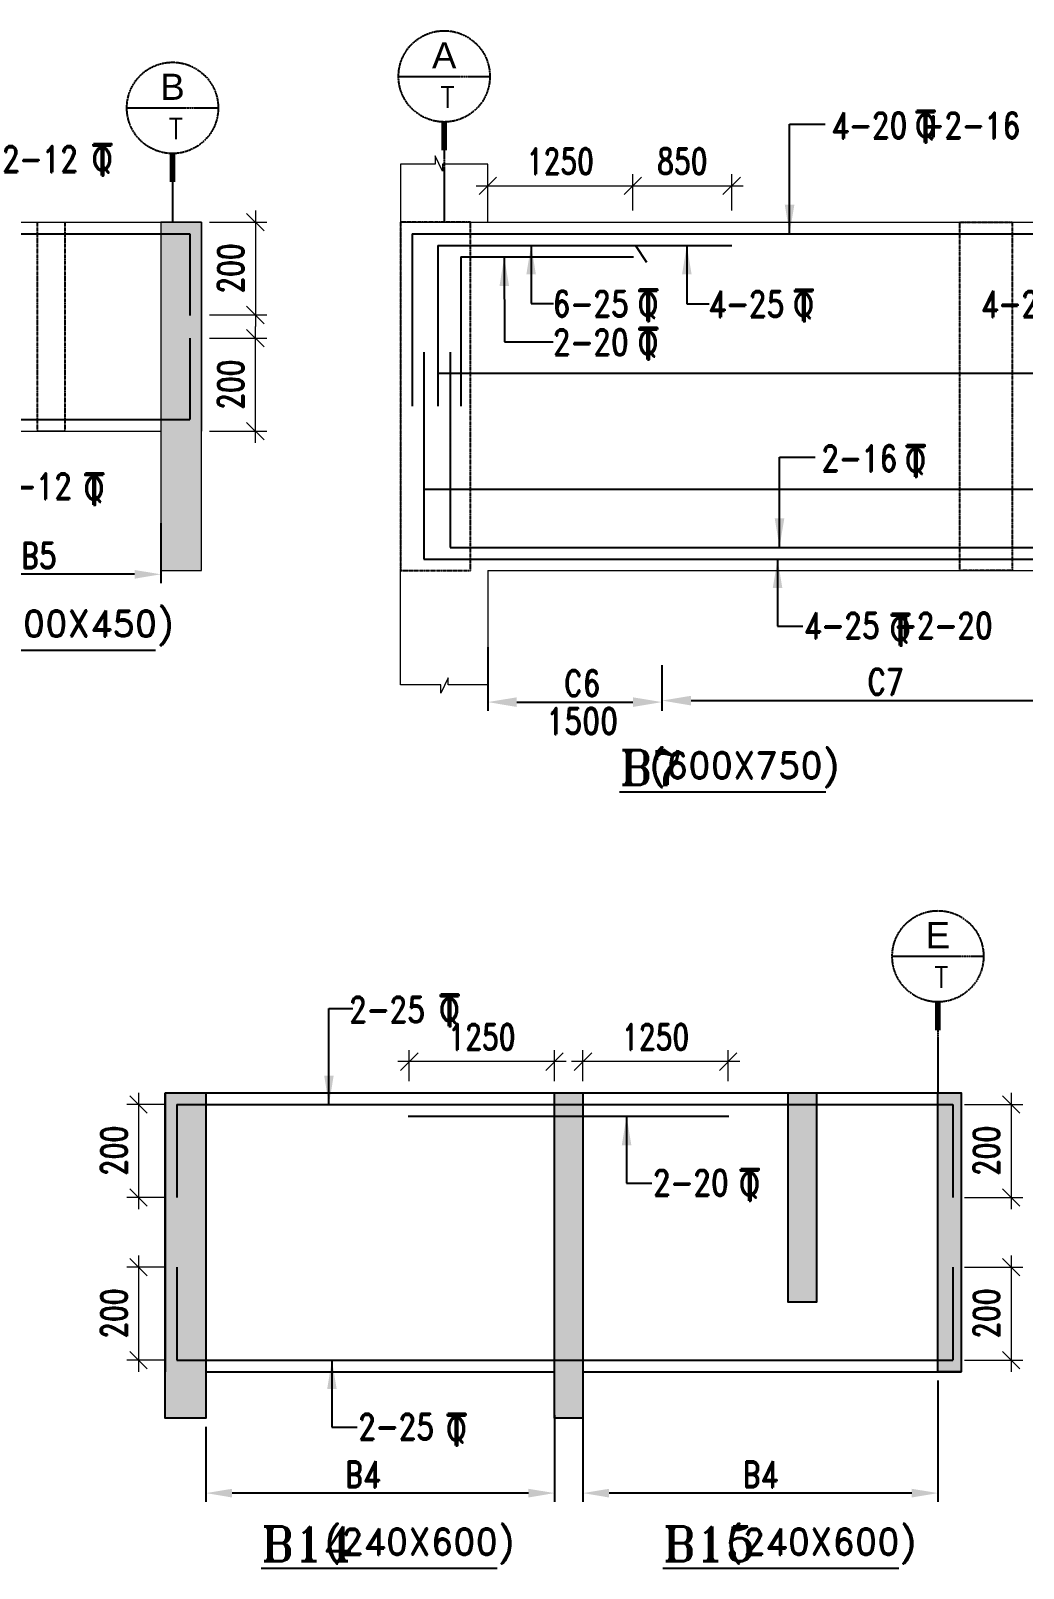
# Model space of a CAD drawing. Header units: millimetres. Extents: x 2061841 to 105821645, y -77612 to 48520811.
# Drawn here: x 2759632 to 2768174, y 29603 to 42838 of the extents above; entities that cross this region are included whole.
import ezdxf
from ezdxf.enums import TextEntityAlignment as Align

# ---------------------------------------------------------------- set-up
doc = ezdxf.new("R2010")
doc.units = ezdxf.units.MM
doc.header["$LTSCALE"] = 10
doc.header["$MEASUREMENT"] = 0
for name, pattern in [('$0$HIDDEN', [0.375, 0.25, -0.125]), ('BASEMENT COLUMN SETTING OUT-PART 2_R4$0$CENTER', [2, 1.25, -0.25, 0.25, -0.25]), ('CENTER', [2, 1.25, -0.25, 0.25, -0.25])]:
    doc.linetypes.add(name, pattern=pattern)
for name, color, linetype in [('A-Grid-Tower', 8, 'CENTER'), ('BASEMENT COLUMN SETTING OUT-PART 2_R4$0$A-GRID-MAIN', 2, 'BASEMENT COLUMN SETTING OUT-PART 2_R4$0$CENTER'), ('BEAM', 4, 'Continuous'), ('BEAM HATCH', 252, 'Continuous'), ('BEAM STIRRUPS', 3, 'Continuous'), ('LEADER', 3, 'Continuous'), ('REIN', 1, 'Continuous'), ('S-BEAM', 4, 'Continuous'), ('SHEET', 7, 'Continuous'), ('VIN_BEAM', 4, 'Continuous')]:
    doc.layers.add(name, color=color, linetype=linetype)
doc.layers.add('TEXT', color=2, linetype='Continuous', lineweight=25)
doc.layers.add('VIN_SLAB DIMENSION', color=3, linetype='Continuous', lineweight=13)
doc.styles.add('200', font='romand.shx', dxfattribs={"width": 0.8, "height": 225})
doc.styles.add('BASEMENT COLUMN SETTING OUT-PART 2_R4$0$MAS-TXTL', font='arial.ttf', dxfattribs={"height": 200})
doc.styles.add('BASEMENT COLUMN SETTING OUT-PART 2_R4$0$MAS-TXTS', font='romans.shx', dxfattribs={"width": 0.8, "height": 180})
doc.styles.add('PK', font='romand.shx', dxfattribs={"width": 0.7, "height": 225})
doc.styles.add('PRP 100', font='romand.shx', dxfattribs={"width": 0.75})
doc.styles.add('RD', font='romand.shx', dxfattribs={"width": 0.9, "height": 225})
doc.styles.add('ROMAND', font='romand', dxfattribs={"height": 200})
doc.styles.add('RT', font='romant.shx', dxfattribs={"height": 250})
doc.dimstyles.new('dim', dxfattribs={"dimtxt": 225, "dimasz": 150, "dimexe": 100, "dimexo": 100, "dimgap": 100, "dimtad": 1, "dimdec": 0, "dimlfac": -1, "dimrnd": 5, "dimdsep": 46, "dimtxsty": 'PRP 100', "dimblk": 'OBLIQUE', "dimcen": 1.5, "dimdle": 100, "dimclrd": 3, "dimclre": 3, "dimclrt": 2, "dimadec": 0, "dimazin": 0, "dimtfac": 1, "dimtdec": 0, "dimtix": 1, "dimtmove": 0, "dimatfit": 3, "dimldrblk": 'OBLIQUE', "dimfxl": 200, "dimlwd": -1, "dimlwe": -1, "dimarcsym": 0})
doc.dimstyles.new('GR', dxfattribs={"dimtxt": 225, "dimasz": 100, "dimexe": 50, "dimexo": 50, "dimgap": 40, "dimtad": 1, "dimdec": 0, "dimzin": 0, "dimdsep": 46, "dimtxsty": 'RD', "dimblk1": 'OBLIQUE', "dimblk2": 'OBLIQUE', "dimsah": 1, "dimcen": 0, "dimdle": 100, "dimclrd": 3, "dimclre": 3, "dimclrt": 2, "dimadec": 0, "dimazin": 0, "dimtfac": 1, "dimtdec": 0, "dimtix": 1, "dimtmove": 0, "dimatfit": 3, "dimfxl": 1, "dimtolj": 1, "dimtzin": 0, "dimarcsym": 0})
doc.dimstyles.new('GR2', dxfattribs={"dimtxt": 225, "dimasz": 100, "dimexe": 75, "dimexo": 75, "dimgap": 50, "dimtad": 1, "dimdec": 0, "dimdsep": 46, "dimtxsty": '200', "dimblk1": 'OBLIQUE', "dimblk2": 'OBLIQUE', "dimsah": 1, "dimcen": 50, "dimdle": 75, "dimclrd": 3, "dimclre": 3, "dimclrt": 2, "dimadec": 0, "dimazin": 0, "dimtfac": 1, "dimtdec": 0, "dimtix": 1, "dimtmove": 0, "dimatfit": 3, "dimldrblk": 'OBLIQUE', "dimfxl": 1, "dimtolj": 1, "dimtzin": 0, "dimarcsym": 0})

# ---------------------------------------------------------------- blocks, each defined once
blk = doc.blocks.new('_Oblique')
at = {"color": 0, "linetype": 'ByBlock', "lineweight": -2}
blk.add_line((-0.5, -0.5), (0.5, 0.5), dxfattribs=at)
blk = doc.blocks.new('*D2002')
at = {"layer": 'Defpoints', "color": 0, "transparency": 16777216}
for p in [(2764815, 41502), (2763565, 41191, 0), (2764815, 41191, 0)]:
    blk.add_point(p, dxfattribs=at)
at = {"layer": 'VIN_SLAB DIMENSION', "color": 3, "transparency": 16777216}
for p, q in [((2763565, 41291), (2763565, 41602)), ((2764815, 41291), (2764815, 41602)), ((2763465, 41502), (2764915, 41502))]:
    blk.add_line(p, q, dxfattribs=at)
at = {"layer": 'VIN_SLAB DIMENSION', "color": 3, "transparency": 16777216, "xscale": 150, "yscale": 150, "zscale": 150, "rotation": 180}
blk.add_blockref('_Oblique', (2763565, 41502), dxfattribs=at)
at = {"layer": 'VIN_SLAB DIMENSION', "color": 3, "transparency": 16777216, "xscale": 150, "yscale": 150, "zscale": 150}
blk.add_blockref('_Oblique', (2764815, 41502), dxfattribs=at)
at = {"layer": 'VIN_SLAB DIMENSION', "color": 2, "transparency": 16777216, "insert": (2764190, 41715), "char_height": 225, "attachment_point": 5, "style": 'PRP 100'}
blk.add_mtext('1250', dxfattribs=at)
blk = doc.blocks.new('OBLIQUE')
blk = doc.blocks.new('A$C33BE299A')
at = {"layer": 'SHEET', "color": 4, "style": 'ROMAND'}
for s, height, p in [('T', 170, (-16.2, 0)), ('Q', 125, (-14.4, 26.9))]:
    blk.add_text(s, height=height, dxfattribs=at).set_placement(p)
blk = doc.blocks.new('*D1977')
at = {"layer": 'BEAM STIRRUPS', "color": 3, "lineweight": -2, "ltscale": 0.25, "transparency": 16777216}
for p, q in [((2758651, 38520), (2758651, 38084)), ((2760751, 38598), (2760751, 38084)), ((2760526, 38159), (2758876, 38159))]:
    blk.add_line(p, q, dxfattribs=at)
at = {"layer": 'BEAM STIRRUPS', "color": 3, "linetype": 'Continuous', "ltscale": 0.25, "transparency": 16777216}
for points in [[(2758876, 38196), (2758876, 38121), (2758651, 38159)], [(2760526, 38196), (2760526, 38121), (2760751, 38159)]]:
    blk.add_solid(points, dxfattribs=at)
at = {"layer": 'Defpoints', "color": 0, "linetype": 'Continuous', "ltscale": 0.25, "transparency": 16777216}
for p in [(2760751, 38673, 46), (2758651, 38595, 2), (2758651, 38159)]:
    blk.add_point(p, dxfattribs=at)
at = {"layer": 'BEAM STIRRUPS', "color": 2, "linetype": 'Continuous', "ltscale": 0.25, "transparency": 16777216, "insert": (2759701, 38321), "char_height": 225, "attachment_point": 5, "rotation": 360, "style": '200'}
blk.add_mtext('\\A1;B5', dxfattribs=at)
blk = doc.blocks.new('*D1960')
at = {"layer": 'BEAM STIRRUPS', "color": 3, "lineweight": -2, "ltscale": 0.25, "transparency": 16777216}
for p, q in [((2764140, 30920), (2764140, 30175)), ((2761140, 30820), (2761140, 30175)), ((2763915, 30250), (2761365, 30250))]:
    blk.add_line(p, q, dxfattribs=at)
at = {"layer": 'BEAM STIRRUPS', "color": 3, "linetype": 'Continuous', "ltscale": 0.25, "transparency": 16777216}
for points in [[(2761365, 30287), (2761365, 30212), (2761140, 30250)], [(2763915, 30287), (2763915, 30212), (2764140, 30250)]]:
    blk.add_solid(points, dxfattribs=at)
at = {"layer": 'Defpoints', "color": 0, "linetype": 'Continuous', "ltscale": 0.25, "transparency": 16777216}
for p in [(2764140, 30995, 46), (2761140, 30895, 2), (2761140, 30250)]:
    blk.add_point(p, dxfattribs=at)
at = {"layer": 'BEAM STIRRUPS', "color": 2, "linetype": 'Continuous', "ltscale": 0.25, "transparency": 16777216, "insert": (2762490, 30412), "char_height": 225, "attachment_point": 5, "rotation": 360, "style": '200'}
blk.add_mtext('\\A1;B4', dxfattribs=at)
blk = doc.blocks.new('*D1961')
at = {"layer": 'BEAM STIRRUPS', "color": 3, "lineweight": -2, "ltscale": 0.25, "transparency": 16777216}
for p, q in [((2764385, 31220), (2764385, 30175)), ((2767440, 31220), (2767440, 30175)), ((2767215, 30250), (2764610, 30250))]:
    blk.add_line(p, q, dxfattribs=at)
at = {"layer": 'BEAM STIRRUPS', "color": 3, "linetype": 'Continuous', "ltscale": 0.25, "transparency": 16777216}
for points in [[(2764610, 30287), (2764610, 30212), (2764385, 30250)], [(2767215, 30287), (2767215, 30212), (2767440, 30250)]]:
    blk.add_solid(points, dxfattribs=at)
at = {"layer": 'Defpoints', "color": 0, "linetype": 'Continuous', "ltscale": 0.25, "transparency": 16777216}
for p in [(2764385, 31295, 2), (2767440, 31295, 46), (2764385, 30250)]:
    blk.add_point(p, dxfattribs=at)
at = {"layer": 'BEAM STIRRUPS', "color": 2, "linetype": 'Continuous', "ltscale": 0.25, "transparency": 16777216, "insert": (2765912, 30412), "char_height": 225, "attachment_point": 5, "rotation": 360, "style": '200'}
blk.add_mtext('\\A1;B4', dxfattribs=at)
blk = doc.blocks.new('*D1826')
at = {"layer": 'BEAM', "color": 3, "lineweight": -2, "transparency": 16777216}
for p, q in [((2763565, 37533), (2763565, 36984)), ((2765065, 37378), (2765065, 36984)), ((2763815, 37059), (2764815, 37059))]:
    blk.add_line(p, q, dxfattribs=at)
at = {"layer": 'BEAM', "color": 3, "transparency": 16777216}
for points in [[(2763815, 37100), (2763815, 37017), (2763565, 37059)], [(2764815, 37100), (2764815, 37017), (2765065, 37059)]]:
    blk.add_solid(points, dxfattribs=at)
at = {"layer": 'Defpoints', "color": 0, "transparency": 16777216}
for p in [(2763565, 37608, 0), (2765065, 37453, 0), (2765065, 37059)]:
    blk.add_point(p, dxfattribs=at)
at = {"layer": 'BEAM', "color": 2, "transparency": 16777216, "char_height": 225, "attachment_point": 5, "style": '200'}
for s, insert in [('\\A1;C6', (2764378, 37221)), ('\\A1;1500', (2764378, 36896))]:
    blk.add_mtext(s, dxfattribs=dict(at, insert=insert))
blk = doc.blocks.new('*D1828')
at = {"layer": 'BEAM', "color": 3, "lineweight": -2, "transparency": 16777216}
for p, q in [((2768915, 37322), (2768915, 36997)), ((2765065, 37303), (2765065, 36997)), ((2765315, 37072), (2768665, 37072))]:
    blk.add_line(p, q, dxfattribs=at)
at = {"layer": 'BEAM', "color": 3, "transparency": 16777216}
for points in [[(2765315, 37113), (2765315, 37030), (2765065, 37072)], [(2768665, 37113), (2768665, 37030), (2768915, 37072)]]:
    blk.add_solid(points, dxfattribs=at)
at = {"layer": 'Defpoints', "color": 0, "transparency": 16777216}
for p in [(2765065, 37378), (2768915, 37397, 14), (2768915, 37072)]:
    blk.add_point(p, dxfattribs=at)
at = {"layer": 'BEAM', "color": 2, "transparency": 16777216, "insert": (2766990, 37234), "char_height": 225, "attachment_point": 5, "style": '200'}
blk.add_mtext('\\A1;C7', dxfattribs=at)
blk = doc.blocks.new('*D1842')
at = {"layer": 'Defpoints', "color": 0, "transparency": 16777216}
for p in [(2762890, 33964), (2762890, 33695, 0), (2764140, 33695, 0)]:
    blk.add_point(p, dxfattribs=at)
at = {"layer": 'VIN_SLAB DIMENSION', "color": 3, "transparency": 16777216}
for p, q in [((2762890, 33795), (2762890, 34064)), ((2764140, 33795), (2764140, 34064)), ((2764240, 33964), (2762790, 33964))]:
    blk.add_line(p, q, dxfattribs=at)
at = {"layer": 'VIN_SLAB DIMENSION', "color": 3, "transparency": 16777216, "xscale": 150, "yscale": 150, "zscale": 150, "rotation": 180}
blk.add_blockref('_Oblique', (2762890, 33964), dxfattribs=at)
at = {"layer": 'VIN_SLAB DIMENSION', "color": 3, "transparency": 16777216, "xscale": 150, "yscale": 150, "zscale": 150}
blk.add_blockref('_Oblique', (2764140, 33964), dxfattribs=at)
at = {"layer": 'VIN_SLAB DIMENSION', "color": 2, "transparency": 16777216, "insert": (2763515, 34177), "char_height": 225, "attachment_point": 5, "style": 'PRP 100'}
blk.add_mtext('1250', dxfattribs=at)
blk = doc.blocks.new('*D1843')
at = {"layer": 'Defpoints', "color": 0, "transparency": 16777216}
for p in [(2764385, 33964), (2764385, 33695, 0), (2765635, 33695, 0)]:
    blk.add_point(p, dxfattribs=at)
at = {"layer": 'VIN_SLAB DIMENSION', "color": 3, "transparency": 16777216}
for p, q in [((2764385, 33795), (2764385, 34064)), ((2765635, 33795), (2765635, 34064)), ((2765735, 33964), (2764285, 33964))]:
    blk.add_line(p, q, dxfattribs=at)
at = {"layer": 'VIN_SLAB DIMENSION', "color": 3, "transparency": 16777216, "xscale": 150, "yscale": 150, "zscale": 150, "rotation": 180}
blk.add_blockref('_Oblique', (2764385, 33964), dxfattribs=at)
at = {"layer": 'VIN_SLAB DIMENSION', "color": 3, "transparency": 16777216, "xscale": 150, "yscale": 150, "zscale": 150}
blk.add_blockref('_Oblique', (2765635, 33964), dxfattribs=at)
at = {"layer": 'VIN_SLAB DIMENSION', "color": 2, "transparency": 16777216, "insert": (2765010, 34177), "char_height": 225, "attachment_point": 5, "style": 'PRP 100'}
blk.add_mtext('1250', dxfattribs=at)
blk = doc.blocks.new('*D1866')
at = {"layer": 'Defpoints', "color": 0, "transparency": 16777216}
for p in [(2765665, 41502), (2764815, 41191), (2765665, 41191)]:
    blk.add_point(p, dxfattribs=at)
at = {"layer": 'VIN_SLAB DIMENSION', "color": 3, "transparency": 16777216}
for p, q in [((2764815, 41291), (2764815, 41602)), ((2765665, 41291), (2765665, 41602)), ((2764715, 41502), (2765765, 41502))]:
    blk.add_line(p, q, dxfattribs=at)
at = {"layer": 'VIN_SLAB DIMENSION', "color": 3, "transparency": 16777216, "xscale": 150, "yscale": 150, "zscale": 150, "rotation": 180}
blk.add_blockref('_Oblique', (2764815, 41502), dxfattribs=at)
at = {"layer": 'VIN_SLAB DIMENSION', "color": 3, "transparency": 16777216, "xscale": 150, "yscale": 150, "zscale": 150}
blk.add_blockref('_Oblique', (2765665, 41502), dxfattribs=at)
at = {"layer": 'VIN_SLAB DIMENSION', "color": 2, "transparency": 16777216, "insert": (2765240, 41715), "char_height": 225, "attachment_point": 5, "style": 'PRP 100'}
blk.add_mtext('850', dxfattribs=at)
blk = doc.blocks.new('BASEMENT COLUMN SETTING OUT-PART 2_R4$0$GRID TARGET1')
blk.add_wipeout([(393, -655), (392, -641), (392, -628), (390, -614), (389, -600), (387, -587), (384, -573), (381, -560), (377, -547), (373, -534), (369, -521), (364, -508), (359, -495), (353, -483), (347, -471), (340, -459), (333, -447), (325, -435), (318, -424), (309, -413), (301, -403), (292, -392), (282, -382), (273, -373), (263, -363), (252, -354), (242, -346), (231, -337), (220, -330), (208, -322), (196, -315), (184, -308), (172, -302), (160, -296), (147, -291), (134, -286), (121, -282), (108, -278), (95, -274), (82, -271), (68, -268), (55, -266), (41, -265), (27, -263), (14, -263), (0, -262), (-14, -263), (-27, -263), (-41, -265), (-55, -266), (-68, -268), (-82, -271), (-95, -274), (-108, -278), (-121, -282), (-134, -286), (-147, -291), (-160, -296), (-172, -302), (-184, -308), (-196, -315), (-208, -322), (-220, -330), (-231, -337), (-242, -346), (-252, -354), (-263, -363), (-273, -373), (-282, -382), (-292, -392), (-301, -403), (-309, -413), (-318, -424), (-325, -435), (-333, -447), (-340, -459), (-347, -471), (-353, -483), (-359, -495), (-364, -508), (-369, -521), (-373, -534), (-377, -547), (-381, -560), (-384, -573), (-387, -587), (-389, -600), (-390, -614), (-392, -628), (-392, -641), (-393, -655), (-392, -669), (-392, -682), (-390, -696), (-389, -710), (-387, -723), (-384, -737), (-381, -750), (-377, -763), (-373, -776), (-369, -789), (-364, -802), (-359, -815), (-353, -827), (-347, -839), (-340, -851), (-333, -863), (-325, -875), (-318, -886), (-309, -897), (-301, -907), (-292, -918), (-282, -928), (-273, -937), (-263, -947), (-252, -956), (-242, -964), (-231, -973), (-220, -981), (-208, -988), (-196, -995), (-184, -1002), (-172, -1008), (-160, -1014), (-147, -1019), (-134, -1024), (-121, -1028), (-108, -1032), (-95, -1036), (-82, -1039), (-68, -1042), (-55, -1044), (-41, -1046), (-27, -1047), (-14, -1047), (0, -1048), (14, -1047), (27, -1047), (41, -1046), (55, -1044), (68, -1042), (82, -1039), (95, -1036), (108, -1032), (121, -1028), (134, -1024), (147, -1019), (160, -1014), (172, -1008), (184, -1002), (196, -995), (208, -988), (220, -981), (231, -973), (242, -964), (252, -956), (263, -947), (273, -937), (282, -928), (292, -918), (301, -907), (309, -897), (318, -886), (325, -875), (333, -863), (340, -851), (347, -839), (353, -827), (359, -815), (364, -802), (369, -789), (373, -776), (377, -763), (381, -750), (384, -737), (387, -723), (389, -710), (390, -696), (392, -682), (392, -669)])
blk.add_line((-393, -655), (393, -655))
at = {"const_width": 48.8}
blk.add_lwpolyline([(0, -1048), (0, -1292)], dxfattribs=at)
blk.add_circle((0, -655), 393)
for tag, height, style, p in [('AS', 225, 'BASEMENT COLUMN SETTING OUT-PART 2_R4$0$MAS-TXTL', (0, -586)), ('REF', 180, 'BASEMENT COLUMN SETTING OUT-PART 2_R4$0$MAS-TXTS', (29, -925))]:
    blk.add_attdef(tag, text='', height=height, dxfattribs=dict(style=style)).set_placement(p, align=Align.CENTER)
blk = doc.blocks.new('*D1167')
at = {"layer": 'Defpoints', "color": 0, "transparency": 16777216}
for p in [(2761070, 41191, 52), (2761070, 40391, 51), (2761565, 40391)]:
    blk.add_point(p, dxfattribs=at)
at = {"layer": 'VIN_SLAB DIMENSION', "color": 3, "transparency": 16777216}
for p, q in [((2761170, 41191), (2761665, 41191)), ((2761565, 41291), (2761565, 40291)), ((2761170, 40391), (2761665, 40391))]:
    blk.add_line(p, q, dxfattribs=at)
at = {"layer": 'VIN_SLAB DIMENSION', "color": 3, "transparency": 16777216, "xscale": 150, "yscale": 150, "zscale": 150}
for p, rotation in [((2761565, 41191), 90), ((2761565, 40391), 270)]:
    blk.add_blockref('_Oblique', p, dxfattribs=dict(at, rotation=rotation))
at = {"layer": 'VIN_SLAB DIMENSION', "color": 2, "transparency": 16777216, "insert": (2761353, 40791), "char_height": 225, "attachment_point": 5, "rotation": 90, "style": 'PRP 100'}
blk.add_mtext('200', dxfattribs=at)
blk = doc.blocks.new('*D1168')
at = {"layer": 'Defpoints', "color": 0, "transparency": 16777216}
for p in [(2761070, 40191, 51), (2761565, 40191), (2761070, 39391, 52)]:
    blk.add_point(p, dxfattribs=at)
at = {"layer": 'VIN_SLAB DIMENSION', "color": 3, "transparency": 16777216}
for p, q in [((2761565, 39291), (2761565, 40291)), ((2761170, 40191), (2761665, 40191)), ((2761170, 39391), (2761665, 39391))]:
    blk.add_line(p, q, dxfattribs=at)
at = {"layer": 'VIN_SLAB DIMENSION', "color": 3, "transparency": 16777216, "xscale": 150, "yscale": 150, "zscale": 150}
for p, rotation in [((2761565, 40191), 90), ((2761565, 39391), 270)]:
    blk.add_blockref('_Oblique', p, dxfattribs=dict(at, rotation=rotation))
at = {"layer": 'VIN_SLAB DIMENSION', "color": 2, "transparency": 16777216, "insert": (2761353, 39791), "char_height": 225, "attachment_point": 5, "rotation": 90, "style": 'PRP 100'}
blk.add_mtext('200', dxfattribs=at)
blk = doc.blocks.new('*D1173')
at = {"layer": 'Defpoints', "color": 0, "transparency": 16777216}
for p in [(2760890, 33595, 52), (2760560, 32795), (2760890, 32795, 51)]:
    blk.add_point(p, dxfattribs=at)
at = {"layer": 'VIN_SLAB DIMENSION', "color": 3, "transparency": 16777216}
for p, q in [((2760560, 33695), (2760560, 32695)), ((2760790, 33595), (2760460, 33595)), ((2760790, 32795), (2760460, 32795))]:
    blk.add_line(p, q, dxfattribs=at)
at = {"layer": 'VIN_SLAB DIMENSION', "color": 3, "transparency": 16777216, "xscale": 150, "yscale": 150, "zscale": 150}
for p, rotation in [((2760560, 33595), 90), ((2760560, 32795), 270)]:
    blk.add_blockref('_Oblique', p, dxfattribs=dict(at, rotation=rotation))
at = {"layer": 'VIN_SLAB DIMENSION', "color": 2, "transparency": 16777216, "insert": (2760348, 33195), "char_height": 225, "attachment_point": 5, "rotation": 90, "style": 'PRP 100'}
blk.add_mtext('200', dxfattribs=at)
blk = doc.blocks.new('*D1174')
at = {"layer": 'Defpoints', "color": 0, "transparency": 16777216}
for p in [(2760890, 32195, 52), (2760560, 31395), (2760890, 31395, 51)]:
    blk.add_point(p, dxfattribs=at)
at = {"layer": 'VIN_SLAB DIMENSION', "color": 3, "transparency": 16777216}
for p, q in [((2760560, 32295), (2760560, 31295)), ((2760790, 32195), (2760460, 32195)), ((2760790, 31395), (2760460, 31395))]:
    blk.add_line(p, q, dxfattribs=at)
at = {"layer": 'VIN_SLAB DIMENSION', "color": 3, "transparency": 16777216, "xscale": 150, "yscale": 150, "zscale": 150}
for p, rotation in [((2760560, 32195), 90), ((2760560, 31395), 270)]:
    blk.add_blockref('_Oblique', p, dxfattribs=dict(at, rotation=rotation))
at = {"layer": 'VIN_SLAB DIMENSION', "color": 2, "transparency": 16777216, "insert": (2760348, 31795), "char_height": 225, "attachment_point": 5, "rotation": 90, "style": 'PRP 100'}
blk.add_mtext('200', dxfattribs=at)
blk = doc.blocks.new('*D1175')
at = {"layer": 'Defpoints', "color": 0, "transparency": 16777216}
for p in [(2767569, 33595, 52), (2767569, 32795, 51), (2768070, 32795)]:
    blk.add_point(p, dxfattribs=at)
at = {"layer": 'VIN_SLAB DIMENSION', "color": 3, "transparency": 16777216}
for p, q in [((2768070, 33695), (2768070, 32695)), ((2767669, 33595), (2768170, 33595)), ((2767669, 32795), (2768170, 32795))]:
    blk.add_line(p, q, dxfattribs=at)
at = {"layer": 'VIN_SLAB DIMENSION', "color": 3, "transparency": 16777216, "xscale": 150, "yscale": 150, "zscale": 150}
for p, rotation in [((2768070, 33595), 90), ((2768070, 32795), 270)]:
    blk.add_blockref('_Oblique', p, dxfattribs=dict(at, rotation=rotation))
at = {"layer": 'VIN_SLAB DIMENSION', "color": 2, "transparency": 16777216, "insert": (2767858, 33195), "char_height": 225, "attachment_point": 5, "rotation": 90, "style": 'PRP 100'}
blk.add_mtext('200', dxfattribs=at)
blk = doc.blocks.new('*D1176')
at = {"layer": 'Defpoints', "color": 0, "transparency": 16777216}
for p in [(2767569, 32195, 52), (2767569, 31395, 51), (2768070, 31395)]:
    blk.add_point(p, dxfattribs=at)
at = {"layer": 'VIN_SLAB DIMENSION', "color": 3, "transparency": 16777216}
for p, q in [((2768070, 32295), (2768070, 31295)), ((2767669, 32195), (2768170, 32195)), ((2767669, 31395), (2768170, 31395))]:
    blk.add_line(p, q, dxfattribs=at)
at = {"layer": 'VIN_SLAB DIMENSION', "color": 3, "transparency": 16777216, "xscale": 150, "yscale": 150, "zscale": 150}
for p, rotation in [((2768070, 32195), 90), ((2768070, 31395), 270)]:
    blk.add_blockref('_Oblique', p, dxfattribs=dict(at, rotation=rotation))
at = {"layer": 'VIN_SLAB DIMENSION', "color": 2, "transparency": 16777216, "insert": (2767858, 31795), "char_height": 225, "attachment_point": 5, "rotation": 90, "style": 'PRP 100'}
blk.add_mtext('200', dxfattribs=at)

msp = doc.modelspace()

# ---------------------------------------------------------------- hatches: boundary and pattern name
at = {"layer": 'BEAM HATCH'}
for points in [[(2760751, 41190.6), (2760751, 38190.6), (2761101, 38190.6), (2761101, 41190.6)], [(2760789.9, 33694.6), (2761139.9, 33694.6), (2761139.9, 30894.6), (2760789.9, 30894.6)], [(2764139.9, 33694.6), (2764384.8, 33694.6), (2764384.8, 30894.6), (2764139.9, 30894.6)], [(2766149.8, 33694.6), (2766394.7, 33694.6), (2766394.7, 31894.6), (2766149.8, 31894.6)], [(2767439.9, 33694.6), (2767639.9, 33694.6), (2767639.9, 31294.6), (2767439.9, 31294.6)]]:
    msp.add_hatch(color=252, dxfattribs=at).paths.add_polyline_path(points)

# ---------------------------------------------------------------- linework, layer by layer
at = {"layer": 'A-Grid-Tower', "color": 6}
for p, q in [((2763190.4, 41808.5, 0), (2763190.4, 41190.6, 51.6)), ((2760852, 41536.9, 0), (2760852, 41190.6, 0)), ((2767439.9, 34233.8, 0), (2767439.9, 33694.6, 0))]:
    msp.add_line(p, q, dxfattribs=at)
at = {"layer": 'BEAM', "lineweight": 13}
for p, q in [((2762815.4, 41690.6, 0), (2762815.4, 41190.6, 0)), ((2763112.1, 41690.6, 0), (2762815.4, 41690.6, 51.6)), ((2763112.1, 41761.2, 0), (2763112.1, 41690.6, 0)), ((2763175.2, 41629.6, 0), (2763112.1, 41761.2, 0)), ((2763175.2, 41690.6, 0), (2763175.2, 41629.6, 0)), ((2763565.4, 41690.6, 175.2), (2763175.2, 41690.6, 0)), ((2763565.4, 41190.6, 0), (2763565.4, 41690.6, 0)), ((2758651.4, 41190.6, 0), (2761101, 41190.6, 0)), ((2761101, 41190.6, 0), (2761101, 39390.6, 0)), ((2762815.4, 41190.6, 51.6), (2762815.4, 38190.6, 51.6)), ((2762815.4, 41190.6, 51.6), (2773515.4, 41190.6, 51.6)), ((2758651.4, 39390.6, 0), (2760751, 39390.6, 0)), ((2759925.9, 39390.6, 0), (2759686, 39390.6, 0)), ((2762815.4, 37207.6, 0), (2762815.4, 38190.6, 0)), ((2763565.4, 38190.6, 0), (2770415.4, 38190.6, 0)), ((2763565.4, 38190.6, 0), (2763565.4, 37207.6, 0)), ((2763162, 37207.6, 0), (2762815.4, 37207.6, 51.6)), ((2763225.1, 37268.6, 0), (2763162, 37137, 0)), ((2763162, 37137, 0), (2763162, 37207.6, 0)), ((2763225.1, 37207.6, 0), (2763225.1, 37268.6, 0)), ((2763565.4, 37207.6, 175.2), (2763225.1, 37207.6, 0))]:
    msp.add_line(p, q, dxfattribs=at)
at = {"layer": 'BEAM'}
for p, q in [((2760789.9, 33694.6, 0), (2760789.9, 31294.6, 0)), ((2760789.9, 33694.6, 0), (2767639.9, 33694.6, 0)), ((2767639.9, 33694.6, 0), (2767639.9, 31294.6, 0)), ((2767639.9, 33594.6, 0), (2767639.9, 31394.6, 0)), ((2761139.9, 31294.6, 0), (2764139.9, 31294.6, 0)), ((2764384.8, 31294.6, 0), (2767639.9, 31294.6, 0))]:
    msp.add_line(p, q, dxfattribs=at)
at = {"layer": 'BEAM', "lineweight": 13, "elevation": 0}
msp.add_lwpolyline([(2760751, 41190.6), (2760751, 38190.6), (2761101, 38190.6), (2761101, 41190.6), (2760751, 41190.6), (2760751, 40927.7)], dxfattribs=at)
at = {"layer": 'BEAM', "elevation": 0}
for points in [[(2760789.9, 33694.6), (2761139.9, 33694.6), (2761139.9, 30894.6), (2760789.9, 30894.6)], [(2764139.9, 33694.6), (2764384.8, 33694.6), (2764384.8, 30894.6), (2764139.9, 30894.6)], [(2766149.8, 33694.6), (2766394.7, 33694.6), (2766394.7, 31894.6), (2766149.8, 31894.6)], [(2767439.9, 33694.6), (2767639.9, 33694.6), (2767639.9, 31294.6), (2767439.9, 31294.6)]]:
    msp.add_lwpolyline(points, close=True, dxfattribs=at)
at = {"layer": 'REIN'}
for p, q in [((2758301.6, 41090.6, 0), (2761001, 41090.6, 0)), ((2761001, 41090.6, 0), (2761001, 40388.1, 0)), ((2762914.6, 41090.6, 51.6), (2766705.2, 41090.6, 51.6)), ((2762914.6, 41090.6, 51.6), (2762914.6, 39606.1, 51.6)), ((2766705.2, 41090.6, 51.6), (2773215.4, 41090.6, 0)), ((2763134.2, 40990.6, 51.6), (2765665.4, 40990.6, 0)), ((2763134.2, 40990.6, 51.6), (2763134.2, 39606.1, 51.6)), ((2764838.3, 40990.6, 17.2), (2764932.2, 40846, 17.2)), ((2763334.2, 40890.6, 47.4), (2764819.7, 40890.6, 0)), ((2763334.2, 40890.6, 51.6), (2763334.2, 39606.1, 51.6)), ((2761001, 40191.6, 0), (2761001, 39490.6, 0)), ((2763014.6, 40071, 51.6), (2763014.6, 38290.6, 51.6)), ((2763240.3, 40071, 51.6), (2763240.3, 38390.6, 51.6)), ((2763134.9, 39890.6, 51.6), (2787993.9, 39890.6, 0)), ((2758301.6, 39490.6, 0), (2761001, 39490.6, 0)), ((2763014.6, 38890.6, 51.6), (2787909.1, 38890.6, 0)), ((2763240.3, 38390.6, 50.5), (2772165.5, 38390.6, 15.1)), ((2763014.6, 38290.6, 51.6), (2772165.5, 38290.6, 15.1)), ((2760889.9, 33594.6, 0), (2767569.1, 33594.6, 0)), ((2760889.9, 33594.6, 0), (2760889.9, 32794.6, 0)), ((2762880.9, 33494.6, 0), (2765640.3, 33494.6, 0)), ((2767569.1, 33594.6, 0), (2767569.1, 32794.6, 0)), ((2760889.9, 32194.6, 0), (2760889.9, 31394.6, 0)), ((2767569.1, 32194.6, 0), (2767569.1, 31394.6, 0)), ((2760889.9, 31394.6, 0), (2767569.1, 31394.6, 0))]:
    msp.add_line(p, q, dxfattribs=at)
at = {"layer": 'S-BEAM', "linetype": '$0$HIDDEN'}
for p, q in [((2759686, 41190.6, 0), (2759686, 39390.6, 0)), ((2759925.9, 41190.6, 0), (2759925.9, 39390.6, 0))]:
    msp.add_line(p, q, dxfattribs=at)
at = {"layer": 'VIN_BEAM', "linetype": '$0$HIDDEN'}
for points, elevation in [([(2763415.5, 41190.6), (2762815.2, 41190.6), (2762815.2, 38190.6), (2763415.5, 38190.6)], 0), ([(2767629.3, 41190.6), (2768079.4, 41190.6), (2768079.4, 38190.6), (2767629.3, 38190.6)], 51.6)]:
    msp.add_lwpolyline(points, close=True, dxfattribs=dict(at, elevation=elevation))

# ---------------------------------------------------------------- block references
at = {"layer": 'TEXT', "color": 1, "xscale": 1.600000001490116, "yscale": 1.600000001490116, "zscale": 1.600000001490116}
for p in [(2767261.1, 41877, 243709.9), (2764873.1, 40339.3, 243686.4), (2766212.7, 40337, 243658.3), (2764873.1, 40008.2, 243686.4), (2767176.2, 38997.6, 243695.7), (2767044.8, 37545.5, 243709.9), (2765747.4, 32766.9, 243658.3)]:
    msp.add_blockref('A$C33BE299A', p, dxfattribs=at)
at = {"layer": 'TEXT', "color": 2, "xscale": 1.600000001490116, "yscale": 1.600000001490116, "zscale": 1.600000001490116}
for p in [(2760175.3, 41590.7, 243658), (2760104.9, 38756, 243658), (2763163.2, 34269.2, 243658), (2763223.4, 30660, 243658)]:
    msp.add_blockref('A$C33BE299A', p, dxfattribs=at)

# ---------------------------------------------------------------- texts
at = {"layer": 'TEXT', "color": 2, "style": 'PK', "width": 0.8}
for s, p in [('4-20 +2-16', (2766522.3, 41910.4, 51.4)), ('2-12', (2759382.6, 41620.9, -0.2)), ('6-25', (2764123.9, 40375.3, 28.2)), ('4-25', (2765463.5, 40372.9, 0)), ('4-25', (2767808.4, 40372.9, 0)), ('2-20', (2764123.9, 40044.2, 28.2)), ('2-16', (2766435.7, 39044.4, 37.3)), ('2-25', (2762370.4, 34299.5, -0.2))]:
    msp.add_text(s, height=225, dxfattribs=at).set_placement(p)
for s, p in [('2-12', (2759330.3, 38805, 0)), ('4-25 +2-20', (2766284.7, 37605, 51.6)), ('2-20', (2764985.2, 32809, 0)), ('2-25', (2762448.8, 30709, 0))]:
    msp.add_text(s, height=225, rotation=0, dxfattribs=at).set_placement(p)
at = {"layer": 'TEXT', "color": 1, "style": 'RT'}
for s, p in [('%%UB6      ', (2759819.1, 37716.7, 0)), ('%%UB7      ', (2765587.1, 36495.7, 51.6)), ('%%UB14      ', (2762630.3, 29813, 0)), ('%%UB15      ', (2766088, 29813, 0))]:
    msp.add_text(s, height=300, dxfattribs=at).set_placement(p, align=Align.MIDDLE_CENTER)
at = {"layer": 'TEXT', "color": 2, "style": 'RD'}
for s, p in [('(200X450)', (2759235.5, 37622.6, 0)), ('(600X750)', (2764963.4, 36401.6, 51.6)), ('(240X600)', (2762168.3, 29719, 0)), ('(240X600)', (2765625.9, 29719, 0))]:
    msp.add_text(s, height=225, dxfattribs=at).set_placement(p)

# ---------------------------------------------------------------- dimensions: what is measured, and where the dimension line sits
at = {"layer": 'BEAM'}
dim = msp.add_linear_dim(base=(2765065.4, 37058.5, 0), p1=(2763565.4, 37607.8, 0), p2=(2765065.4, 37452.7, 0), text='C6\\X1500', dimstyle='GR2', override={"dimasz": 250, "dimldrblk": 'OBLIQUE'}, dxfattribs=at)
dim.commit()
dim.dimension.update_dxf_attribs({"geometry": '*D1826', "text_midpoint": (2764378.2, 37058.5, 0), "dimtype": 160})
dim = msp.add_linear_dim(base=(2768915.4, 37071.6, 0), p1=(2765065.4, 37377.7, 0), p2=(2768915.4, 37397.1, 14), text='C7', dimstyle='GR2', override={"dimasz": 250, "dimldrblk": 'OBLIQUE'}, dxfattribs=at)
dim.commit()
dim.dimension.update_dxf_attribs({"geometry": '*D1828', "text_midpoint": (2766990.4, 37234.1, 0)})
at = {"layer": 'BEAM STIRRUPS', "linetype": 'Continuous', "ltscale": 0.25}
for base, p1, p2, text, picture, middle in [((2758651.4, 38158.8, 0), (2760751, 38672.7, 46.4), (2758651.4, 38595, 1.6), 'B5', '*D1977', (2759701.2, 38158.8, 0)), ((2764384.8, 30249.9, 0), (2767439.9, 31294.6, 46.4), (2764384.8, 31294.6, 1.6), 'B4', '*D1961', (2765912.3, 30249.9, 0)), ((2761139.9, 30249.9, 0), (2764139.9, 30994.6, 46.4), (2761139.9, 30894.6, 1.6), 'B4', '*D1960', (2762489.9, 30249.9, 0))]:
    dim = msp.add_linear_dim(base=base, p1=p1, p2=p2, angle=179.99996, text=text, dimstyle='GR2', override={"dimasz": 225, "dimtxsty": '200', "dimfxl": 3, "dimarcsym": 2}, dxfattribs=at)
    dim.commit()
    dim.dimension.update_dxf_attribs({"geometry": picture, "text_midpoint": middle, "dimtype": 160})
at = {"layer": 'VIN_SLAB DIMENSION'}
for base, p1, p2, picture, middle in [((2764815.4, 41502.2, 0), (2763565.4, 41190.6, 0), (2764815.4, 41190.6, 0), '*D2002', (2764190.4, 41714.7, 0)), ((2762889.9, 33964.3), (2764139.9, 33694.6, 0), (2762889.9, 33694.6, 0), '*D1842', (2763514.9, 34176.8)), ((2764384.8, 33964.3), (2765634.8, 33694.6, 0), (2764384.8, 33694.6, 0), '*D1843', (2765009.8, 34176.8))]:
    dim = msp.add_linear_dim(base=base, p1=p1, p2=p2, dimstyle='dim', dxfattribs=at)
    dim.commit()
    dim.dimension.update_dxf_attribs({"geometry": picture, "text_midpoint": middle})
dim = msp.add_linear_dim(base=(2765665.4, 41502.2, 0), p1=(2764815.4, 41190.6, 0), p2=(2765665.4, 41190.6, 0), dimstyle='dim', override={"dimtxsty": 'PRP 100', "dimldrblk": 'OBLIQUE'}, dxfattribs=at)
dim.commit()
dim.dimension.update_dxf_attribs({"geometry": '*D1866', "text_midpoint": (2765240.4, 41714.7, 0)})
for base, p1, p2, angle, picture, middle in [((2761565.5, 40390.6, 0), (2761070.4, 41190.6, 51.6), (2761070.4, 40390.6, 51.2), 90, '*D1167', (2761353, 40790.6, 0)), ((2761565.5, 40190.6, 0), (2761070.4, 39390.6, 51.6), (2761070.4, 40190.6, 51.2), 270, '*D1168', (2761353, 39790.6, 0)), ((2760560.1, 32794.6, 0), (2760889.9, 33594.6, 51.6), (2760889.9, 32794.6, 51.2), 90, '*D1173', (2760347.6, 33194.6, 0)), ((2768070.2, 32794.6, 0), (2767569.1, 33594.6, 51.6), (2767569.1, 32794.6, 51.2), 90, '*D1175', (2767857.7, 33194.6, 0)), ((2760560.1, 31394.6, 0), (2760889.9, 32194.6, 51.6), (2760889.9, 31394.6, 51.2), 90, '*D1174', (2760347.6, 31794.6, 0)), ((2768070.2, 31394.6, 0), (2767569.1, 32194.6, 51.6), (2767569.1, 31394.6, 51.2), 90, '*D1176', (2767857.7, 31794.6, 0))]:
    dim = msp.add_linear_dim(base=base, p1=p1, p2=p2, angle=angle, text='200', dimstyle='dim', dxfattribs=at)
    dim.commit()
    dim.dimension.update_dxf_attribs({"geometry": picture, "text_midpoint": middle})

# ---------------------------------------------------------------- leaders
at = {"layer": 'LEADER', "color": 3}
for points in [[(2766163.2, 41090.2, 51.6), (2766163.2, 42033, 51.6), (2766470.6, 42033, 51.6)], [(2763938.3, 40990.6, 79.7), (2763939.2, 40490.1, 79.7), (2764131.1, 40490.1, 79.7)], [(2765278.7, 40990.6, 51.6), (2765278.7, 40487.8, 51.6), (2765470.7, 40487.8, 51.6)], [(2763707.2, 40890.6, 80.1), (2763708, 40161.4, 80.1), (2764129.1, 40161.4, 80.1)], [(2766076.7, 38390.2, 37.4), (2766076.7, 39167.1, 37.4), (2766384.1, 39167.1, 37.4)], [(2766059.8, 38290.6, 51.6), (2766059.8, 37713.4, 51.6), (2766277.8, 37713.4, 51.6)], [(2762198.1, 33594.2, 0), (2762198.1, 34422.1, 0), (2762403.7, 34422.1, 0)], [(2764760.2, 33494.6, 0), (2764760.2, 32917.4, 0), (2764978.3, 32917.4, 0)], [(2762223.9, 31394.6, 0), (2762223.9, 30817.4, 0), (2762441.9, 30817.4, 0)]]:
    msp.add_leader(points, dimstyle='GR', override={"dimasz": 250}, dxfattribs=at)

# ---------------------------------------------------------------- next in the draw order: block references
at = {"layer": 'BASEMENT COLUMN SETTING OUT-PART 2_R4$0$A-GRID-MAIN', "color": 240, "true_color": 0xed1f24}
for p, values in [((2763190.4, 43100.2, 0), {'REF': 'T', 'AS': 'A'}), ((2760852, 42828.7, 0), {'REF': 'T', 'AS': 'B'}), ((2767439.9, 35525.5, 0), {'REF': 'T', 'AS': 'E'})]:
    msp.add_blockref('BASEMENT COLUMN SETTING OUT-PART 2_R4$0$GRID TARGET1', p, dxfattribs=at).add_auto_attribs(values)

doc.saveas('drawing.dxf')
